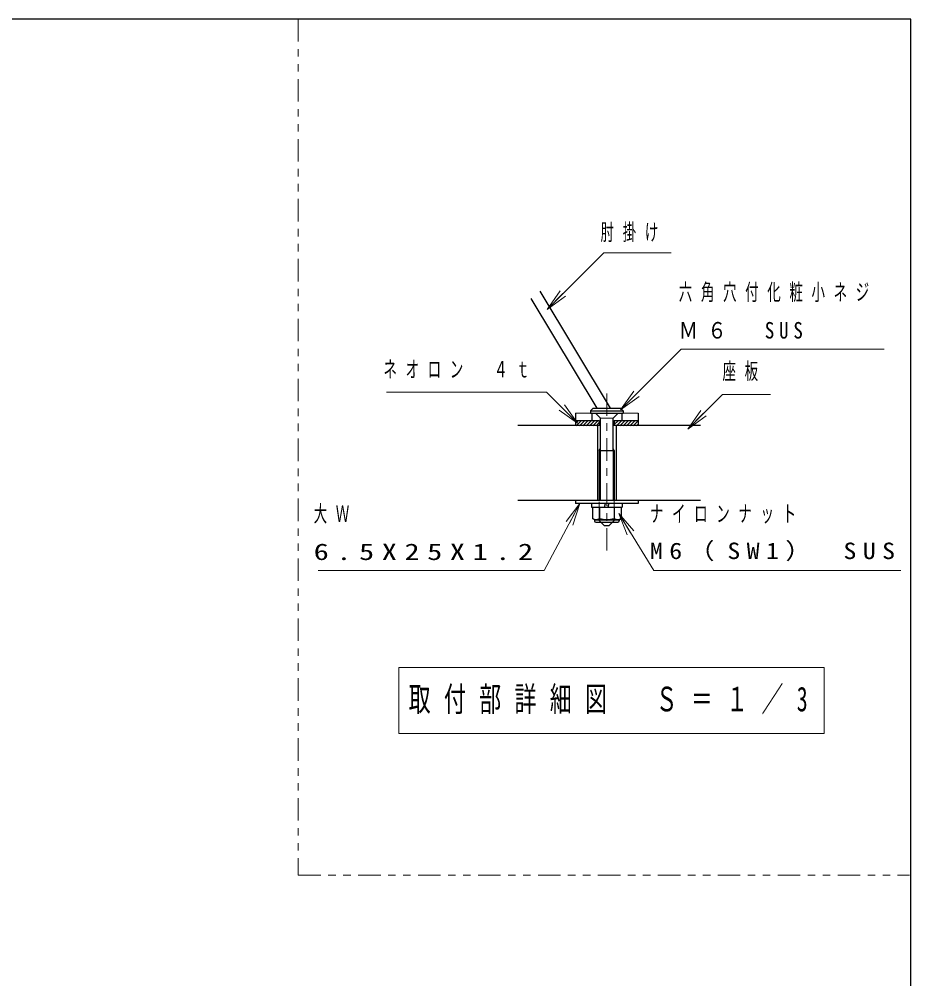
# Model space of a CAD drawing. Units: millimetres on the paper, with parts at other scales. Extents: x -365 to 12, y -38 to 257.
# Drawn here: x -119 to 0, y 128.9 to 257 of the extents above; entities that cross this region are included whole.
import ezdxf

# ---------------------------------------------------------------- set-up
doc = ezdxf.new("R2010")
doc.units = ezdxf.units.MM
for name, pattern in [('USER1', [4.5, 2.5, -2]), ('USER2', [6, 3, -1, 1, -1]), ('USER3', [8, 3, -1, 1, -1, 1, -1])]:
    doc.linetypes.add(name, pattern=pattern)
doc.layers.add('0_2', color=7, linetype='Continuous', lineweight=13)
doc.layers.add('LY_3', color=7, linetype='Continuous', lineweight=13)
doc.styles.add('ＭＳ ゴシック', font='')
doc.styles.get('ＭＳ ゴシック').set_extended_font_data('MS Gothic')

msp = doc.modelspace()

# ---------------------------------------------------------------- linework, layer by layer
at = {"layer": '0_2', "color": 20, "lineweight": 25}
for p, q in [((0, 257), (-365, 257)), ((0, 0), (0, 257))]:
    msp.add_line(p, q, dxfattribs=at)
at = {"layer": 'LY_3', "linetype": 'USER3'}
for p, q in [((-81.754, 257), (-81.754, 142.729)), ((-81.754, 142.729), (-0.156, 142.729))]:
    msp.add_line(p, q, dxfattribs=at)
at = {"layer": 'LY_3', "color": 3, "lineweight": 25}
for p, q in [((-40.099, 205.062), (-49.48, 220.674)), ((-41.849, 205.062), (-50.656, 219.718)), ((-42.407, 205.062), (-42.741, 204.729)), ((-42.407, 205.062), (-38.741, 205.062)), ((-38.741, 205.062), (-38.407, 204.729)), ((-44.741, 204.396), (-44.741, 203.396)), ((-42.741, 204.729), (-42.741, 204.396)), ((-42.741, 204.729), (-38.407, 204.729)), ((-42.741, 204.396), (-38.407, 204.396)), ((-42.574, 204.396), (-42.574, 203.396)), ((-42.574, 204.296), (-42.574, 203.396)), ((-41.407, 203.729), (-42.074, 204.396)), ((-41.407, 199.396), (-41.407, 203.729)), ((-39.741, 203.729), (-39.074, 204.396)), ((-39.741, 199.396), (-39.741, 203.729)), ((-38.574, 204.396), (-38.574, 203.396)), ((-38.574, 204.296), (-38.574, 203.396)), ((-38.407, 204.729), (-38.407, 204.396)), ((-36.407, 204.396), (-36.407, 203.396)), ((-41.407, 202.735), (-52.454, 202.735)), ((-44.741, 203.115), (-44.459, 203.396)), ((-41.574, 203.396), (-44.741, 203.396)), ((-44.741, 203.396), (-44.741, 202.735)), ((-44.677, 202.729), (-44.01, 203.396)), ((-44.228, 202.729), (-43.561, 203.396)), ((-43.779, 202.729), (-43.112, 203.396)), ((-43.33, 202.729), (-42.663, 203.396)), ((-42.881, 202.729), (-42.214, 203.396)), ((-42.432, 202.729), (-41.765, 203.396)), ((-41.983, 202.729), (-41.574, 203.138)), ((-41.824, 202.735), (-41.824, 192.735)), ((-41.574, 203.396), (-41.574, 202.735)), ((-28.074, 202.735), (-39.741, 202.735)), ((-39.574, 203.342), (-39.52, 203.396)), ((-39.574, 202.893), (-39.071, 203.396)), ((-39.574, 203.396), (-39.574, 202.735)), ((-36.407, 203.396), (-39.574, 203.396)), ((-39.324, 202.735), (-39.324, 192.735)), ((-39.289, 202.729), (-38.622, 203.396)), ((-38.84, 202.729), (-38.173, 203.396)), ((-38.391, 202.729), (-37.724, 203.396)), ((-37.942, 202.729), (-37.275, 203.396)), ((-37.493, 202.729), (-36.826, 203.396)), ((-37.044, 202.729), (-36.407, 203.366)), ((-36.595, 202.729), (-36.407, 202.917)), ((-36.407, 203.396), (-36.407, 202.729)), ((-41.574, 199.396), (-41.407, 199.684)), ((-41.574, 199.396), (-39.574, 199.396)), ((-41.574, 199.396), (-41.574, 192.741)), ((-39.574, 199.396), (-39.741, 199.684)), ((-39.574, 199.396), (-39.574, 192.741)), ((-28.074, 192.741), (-52.454, 192.741)), ((-36.407, 192.741), (-44.741, 192.741)), ((-44.741, 192.741), (-44.741, 192.341)), ((-36.407, 192.341), (-44.741, 192.341)), ((-42.607, 192.341), (-42.607, 191.841)), ((-40.863, 191.841), (-40.729, 192.341)), ((-40.285, 192.341), (-40.419, 191.841)), ((-38.541, 192.341), (-38.541, 191.841)), ((-36.407, 192.741), (-36.407, 192.341)), ((-42.607, 191.841), (-38.541, 191.841)), ((-42.498, 191.841), (-42.498, 190.343)), ((-41.536, 191.841), (-41.536, 190.343)), ((-39.612, 191.841), (-39.612, 190.343)), ((-38.649, 191.841), (-38.649, 190.343)), ((-42.207, 190.175), (-42.498, 190.343)), ((-42.207, 190.175), (-38.941, 190.175)), ((-38.941, 190.175), (-42.207, 190.175)), ((-42.207, 190.175), (-42.207, 190.008)), ((-42.04, 189.841), (-39.106, 189.841)), ((-40.907, 189.396), (-41.353, 189.841)), ((-40.241, 189.396), (-39.795, 189.841)), ((-38.941, 190.175), (-38.649, 190.343)), ((-38.941, 190.175), (-38.941, 190.008)), ((-40.907, 189.396), (-40.241, 189.396))]:
    msp.add_line(p, q, dxfattribs=at)
at = {"layer": 'LY_3'}
for p, q in [((-48.551, 218.247), (-46.784, 220.722)), ((-48.551, 218.247), (-46.43, 220.368)), ((-46.076, 220.014), (-48.551, 218.247)), ((-38.733, 204.848), (-36.965, 207.323)), ((-38.733, 204.848), (-36.612, 206.969)), ((-36.258, 206.616), (-38.733, 204.848)), ((-44.467, 203.053), (-46.588, 205.174)), ((-46.234, 205.528), (-44.467, 203.053)), ((-44.467, 203.053), (-46.941, 204.821)), ((-44.741, 204.396), (-36.407, 204.396)), ((-41.407, 203.729), (-39.741, 203.729)), ((-29.778, 202.27), (-28.01, 204.745)), ((-29.778, 202.27), (-27.657, 204.392)), ((-27.303, 204.038), (-29.778, 202.27)), ((-44.741, 203.396), (-41.407, 203.396)), ((-39.741, 203.396), (-36.407, 203.396)), ((-41.407, 199.396), (-41.407, 192.741)), ((-39.741, 199.396), (-39.741, 192.741)), ((-46.009, 189.929), (-44.156, 192.341)), ((-44.156, 192.341), (-45.568, 189.694)), ((-44.156, 192.341), (-45.126, 189.459)), ((-38.975, 190.992), (-37.41, 188.432)), ((-38.975, 190.992), (-36.984, 188.693)), ((-37.837, 188.172), (-38.975, 190.992)), ((-68.347, 170.44), (-68.347, 161.64)), ((-11.547, 170.44), (-68.347, 170.44)), ((-11.547, 161.64), (-11.547, 170.44)), ((-68.347, 161.64), (-11.547, 161.64))]:
    msp.add_line(p, q, dxfattribs=at)
at = {"layer": 'LY_3', "linetype": 'USER2'}
msp.add_line((-40.574, 207.043), (-40.574, 185.928), dxfattribs=at)
at = {"layer": 'LY_3', "linetype": 'USER1'}
for p, q in [((-41.574, 190.062), (-41.574, 192.741)), ((-39.574, 192.741), (-39.574, 190.062)), ((-41.353, 189.841), (-41.574, 190.062)), ((-39.795, 189.841), (-39.574, 190.062))]:
    msp.add_line(p, q, dxfattribs=at)
at = {"layer": 'LY_3'}
for points in [[(-48.551, 218.247), (-40.989, 225.809), (-31.989, 225.809)], [(-38.733, 204.848), (-30.633, 212.948), (-3.549, 212.948)], [(-69.966, 207.212), (-48.625, 207.212), (-44.467, 203.053)], [(-29.778, 202.27), (-25.154, 206.894), (-18.706, 206.894)], [(-44.156, 192.341), (-48.937, 183.373), (-79.098, 183.373)], [(-38.975, 190.992), (-34.317, 183.373), (-1.317, 183.373)]]:
    msp.add_lwpolyline(points, dxfattribs=at)
at = {"layer": 'LY_3', "color": 3, "lineweight": 25}
for centre, radius, start, end in [((-42.017, 191.134), 0.926, 238.70264, 301.29697), ((-42.04, 190.008), 0.167, 179.99985, 269.99985), ((-40.574, 193.71), 3.502, 254.05389, 285.94574), ((-39.131, 191.134), 0.926, 238.70275, 301.29708), ((-39.108, 190.008), 0.167, 269.99985, 359.99985)]:
    msp.add_arc(centre, radius, start, end, dxfattribs=at)

# ---------------------------------------------------------------- texts
at = {"layer": 'LY_3', "style": 'ＭＳ ゴシック'}
for s, insert, char_height, attachment_point in [('\\T1.64;\\W0.6;肘掛け', (-41.406, 228.459), 2.199, 4), ('\\T1.64;\\W0.6;六角穴付化粧小ネジ', (-30.965, 220.448), 2.199, 4), ('\\T1.5;\\W0.85;Ｍ６\u3000SUS', (-30.965, 215.448), 2.199, 4), ('\\T1.64;\\W0.6;ネオロン\u3000４ｔ', (-70.383, 210.212), 2.199, 4), ('\\T1.64;\\W0.6;座板', (-25.122, 209.894), 2.199, 4), ('\\T1.64;\\W0.6;大Ｗ', (-79.698, 190.873), 2.199, 4), ('\\T1.64;\\W0.6;ナイロンナット', (-34.817, 190.873), 2.199, 4), ('\\T1.5;\\W1.15;M6（SW1）\\~SUS', (-34.817, 185.873), 2.199, 4), ('\\T1.5;\\W1.35;6.5X25X1.2', (-79.698, 185.873), 2.199, 4), ('\\T1.61;\\W0.65;取付部詳細図\u3000Ｓ＝１／3', (-39.947, 166.04), 3.299, 5)]:
    msp.add_mtext(s, dxfattribs=dict(at, insert=insert, char_height=char_height, attachment_point=attachment_point))

doc.saveas('drawing.dxf')
